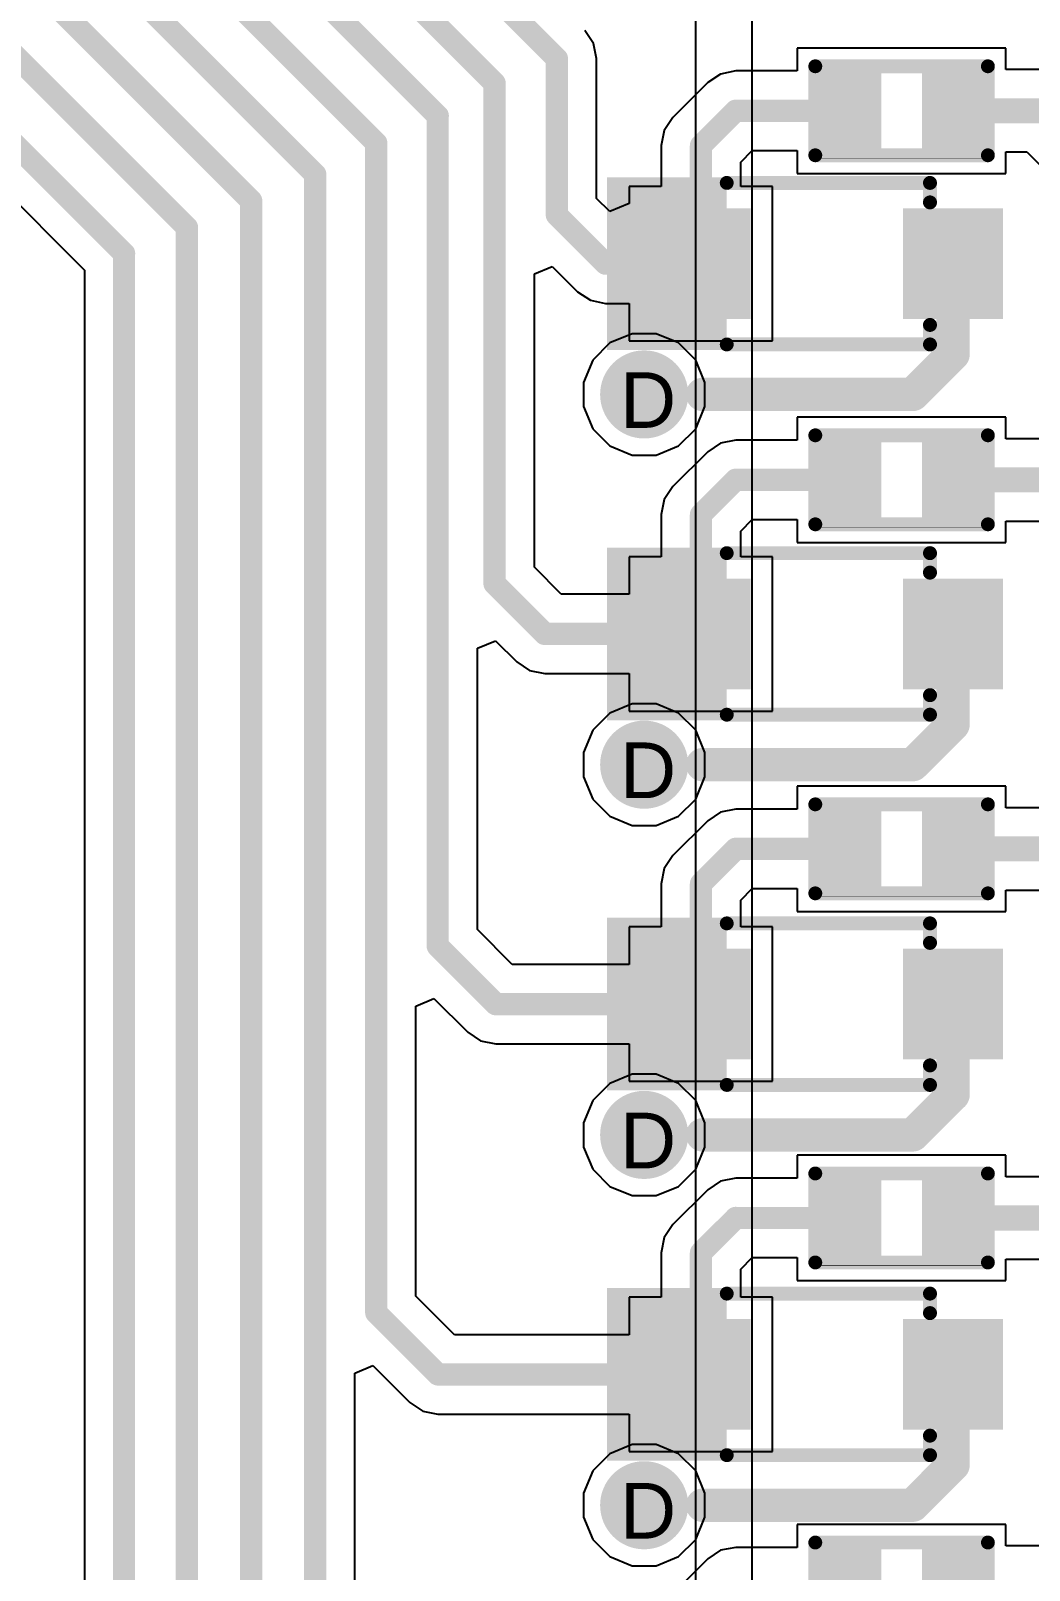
# Model space of a CAD drawing. Header units: inches. Extents: x 0 to 5032, y 0 to 5323.
# Drawn here: x 183.66 to 192.77, y 34.51 to 48.56 of the extents above; entities that cross this region are included whole.
import ezdxf

# ---------------------------------------------------------------- set-up
doc = ezdxf.new("R2010")
doc.units = ezdxf.units.IN
for name, color, linetype in [('Bottom Layer', 5, 'Continuous'), ('Bottom Solder', 6, 'Continuous'), ('Drill Drawing', 1, 'Continuous'), ('Layer 1', 16, 'Continuous'), ('Layer 2', 76, 'Continuous'), ('Top Layer', 1, 'Continuous'), ('Top Overlay', 2, 'Continuous'), ('Top Paste', 8, 'Continuous'), ('Top Solder', 216, 'Continuous'), ('Via Holes', 16, 'Continuous')]:
    doc.layers.add(name, color=color, linetype=linetype)
doc.styles.add('Arial', font='', dxfattribs={"height": 0.2})
doc.styles.get('Arial').set_extended_font_data('Arial')

# ---------------------------------------------------------------- blocks, each defined once
blk = doc.blocks.new('SOD_323_329')
at = {"layer": 'Top Layer'}
for points in [[(-0.75, -0.45), (-1.55, -0.45), (-1.55, 0.45), (-0.75, 0.45)], [(1.55, -0.45), (0.75, -0.45), (0.75, 0.45), (1.55, 0.45)]]:
    blk.add_hatch(color=1, dxfattribs=at).paths.add_polyline_path(points)
at = {"layer": 'Top Overlay'}
for points in [[(-2.007, 0.482), (-0.914, 0.482), (-0.914, 0.787), (-2.007, 0.787)], [(-2.007, -0.509), (-1.575, -0.509), (-1.575, 0.507), (-2.007, 0.507)], [(-2.007, -0.788), (-0.914, -0.788), (-0.914, -0.483), (-2.007, -0.483)]]:
    blk.add_hatch(color=2, dxfattribs=at).paths.add_polyline_path(points)
at = {"layer": 'Top Paste'}
for points in [[(-0.75, -0.45), (-1.55, -0.45), (-1.55, 0.45), (-0.75, 0.45)], [(1.55, -0.45), (0.75, -0.45), (0.75, 0.45), (1.55, 0.45)]]:
    blk.add_hatch(color=8, dxfattribs=at).paths.add_polyline_path(points)
at = {"layer": 'Top Solder'}
for points in [[(-0.695, -0.505), (-1.605, -0.505), (-1.605, 0.505), (-0.695, 0.505)], [(1.605, -0.505), (0.695, -0.505), (0.695, 0.505), (1.605, 0.505)]]:
    blk.add_hatch(color=216, dxfattribs=at).paths.add_polyline_path(points)
at = {"layer": 'Top Overlay'}
for points in [[(-0.914, 0.737, 0.127, 0.127, 0), (0.94, 0.737, 0.127, 0.127, 0)], [(0.94, 0.559, 0.127, 0.127, 0), (0.94, 0.737, 0.127, 0.127, 0)], [(0.94, -0.737, 0.127, 0.127, 0), (0.94, -0.559, 0.127, 0.127, 0)], [(-0.914, -0.737, 0.127, 0.127, 0), (0.94, -0.737, 0.127, 0.127, 0)]]:
    blk.add_lwpolyline(points, format="xyseb", dxfattribs=at)
for points in [[(-0.946, 0.737, 0.0635, 0.0635, 1), (-0.883, 0.737, 0.0635, 0.0635, 1)], [(0.908, 0.737, 0.0635, 0.0635, 1), (0.972, 0.737, 0.0635, 0.0635, 1)], [(0.908, 0.737, 0.0635, 0.0635, 1), (0.972, 0.737, 0.0635, 0.0635, 1)], [(0.908, 0.559, 0.0635, 0.0635, 1), (0.972, 0.559, 0.0635, 0.0635, 1)], [(0.908, -0.559, 0.0635, 0.0635, 1), (0.972, -0.559, 0.0635, 0.0635, 1)], [(-0.946, -0.737, 0.0635, 0.0635, 1), (-0.883, -0.737, 0.0635, 0.0635, 1)], [(0.908, -0.737, 0.0635, 0.0635, 1), (0.972, -0.737, 0.0635, 0.0635, 1)], [(0.908, -0.737, 0.0635, 0.0635, 1), (0.972, -0.737, 0.0635, 0.0635, 1)]]:
    blk.add_lwpolyline(points, format="xyseb", close=True, dxfattribs=at)
blk = doc.blocks.new('SOD_323_330')
at = {"layer": 'Top Layer'}
for points in [[(-0.75, -0.45), (-1.55, -0.45), (-1.55, 0.45), (-0.75, 0.45)], [(1.55, -0.45), (0.75, -0.45), (0.75, 0.45), (1.55, 0.45)]]:
    blk.add_hatch(color=1, dxfattribs=at).paths.add_polyline_path(points)
at = {"layer": 'Top Overlay'}
for points in [[(-2.007, 0.483), (-0.914, 0.483), (-0.914, 0.788), (-2.007, 0.788)], [(-2.007, -0.507), (-1.575, -0.507), (-1.575, 0.509), (-2.007, 0.509)], [(-2.007, -0.787), (-0.914, -0.787), (-0.914, -0.482), (-2.007, -0.482)]]:
    blk.add_hatch(color=2, dxfattribs=at).paths.add_polyline_path(points)
at = {"layer": 'Top Paste'}
for points in [[(-0.75, -0.45), (-1.55, -0.45), (-1.55, 0.45), (-0.75, 0.45)], [(1.55, -0.45), (0.75, -0.45), (0.75, 0.45), (1.55, 0.45)]]:
    blk.add_hatch(color=8, dxfattribs=at).paths.add_polyline_path(points)
at = {"layer": 'Top Solder'}
for points in [[(-0.695, -0.505), (-1.605, -0.505), (-1.605, 0.505), (-0.695, 0.505)], [(1.605, -0.505), (0.695, -0.505), (0.695, 0.505), (1.605, 0.505)]]:
    blk.add_hatch(color=216, dxfattribs=at).paths.add_polyline_path(points)
at = {"layer": 'Top Overlay'}
for points in [[(-0.914, 0.737, 0.127, 0.127, 0), (0.94, 0.737, 0.127, 0.127, 0)], [(0.94, 0.559, 0.127, 0.127, 0), (0.94, 0.737, 0.127, 0.127, 0)], [(0.94, -0.737, 0.127, 0.127, 0), (0.94, -0.559, 0.127, 0.127, 0)], [(-0.914, -0.737, 0.127, 0.127, 0), (0.94, -0.737, 0.127, 0.127, 0)]]:
    blk.add_lwpolyline(points, format="xyseb", dxfattribs=at)
for points in [[(-0.946, 0.737, 0.0635, 0.0635, 1), (-0.883, 0.737, 0.0635, 0.0635, 1)], [(0.908, 0.737, 0.0635, 0.0635, 1), (0.972, 0.737, 0.0635, 0.0635, 1)], [(0.908, 0.737, 0.0635, 0.0635, 1), (0.972, 0.737, 0.0635, 0.0635, 1)], [(0.908, 0.559, 0.0635, 0.0635, 1), (0.972, 0.559, 0.0635, 0.0635, 1)], [(0.908, -0.559, 0.0635, 0.0635, 1), (0.972, -0.559, 0.0635, 0.0635, 1)], [(-0.946, -0.737, 0.0635, 0.0635, 1), (-0.883, -0.737, 0.0635, 0.0635, 1)], [(0.908, -0.737, 0.0635, 0.0635, 1), (0.972, -0.737, 0.0635, 0.0635, 1)], [(0.908, -0.737, 0.0635, 0.0635, 1), (0.972, -0.737, 0.0635, 0.0635, 1)]]:
    blk.add_lwpolyline(points, format="xyseb", close=True, dxfattribs=at)
blk = doc.blocks.new('SOD_323_331')
at = {"layer": 'Top Layer'}
for points in [[(-0.75, -0.45), (-1.55, -0.45), (-1.55, 0.45), (-0.75, 0.45)], [(1.55, -0.45), (0.75, -0.45), (0.75, 0.45), (1.55, 0.45)]]:
    blk.add_hatch(color=1, dxfattribs=at).paths.add_polyline_path(points)
at = {"layer": 'Top Overlay'}
for points in [[(-2.007, 0.482), (-0.914, 0.482), (-0.914, 0.787), (-2.007, 0.787)], [(-2.007, -0.509), (-1.575, -0.509), (-1.575, 0.507), (-2.007, 0.507)], [(-2.007, -0.788), (-0.914, -0.788), (-0.914, -0.483), (-2.007, -0.483)]]:
    blk.add_hatch(color=2, dxfattribs=at).paths.add_polyline_path(points)
at = {"layer": 'Top Paste'}
for points in [[(-0.75, -0.45), (-1.55, -0.45), (-1.55, 0.45), (-0.75, 0.45)], [(1.55, -0.45), (0.75, -0.45), (0.75, 0.45), (1.55, 0.45)]]:
    blk.add_hatch(color=8, dxfattribs=at).paths.add_polyline_path(points)
at = {"layer": 'Top Solder'}
for points in [[(-0.695, -0.505), (-1.605, -0.505), (-1.605, 0.505), (-0.695, 0.505)], [(1.605, -0.505), (0.695, -0.505), (0.695, 0.505), (1.605, 0.505)]]:
    blk.add_hatch(color=216, dxfattribs=at).paths.add_polyline_path(points)
at = {"layer": 'Top Overlay'}
for points in [[(-0.914, 0.737, 0.127, 0.127, 0), (0.94, 0.737, 0.127, 0.127, 0)], [(0.94, 0.559, 0.127, 0.127, 0), (0.94, 0.737, 0.127, 0.127, 0)], [(0.94, -0.737, 0.127, 0.127, 0), (0.94, -0.559, 0.127, 0.127, 0)], [(-0.914, -0.737, 0.127, 0.127, 0), (0.94, -0.737, 0.127, 0.127, 0)]]:
    blk.add_lwpolyline(points, format="xyseb", dxfattribs=at)
for points in [[(-0.946, 0.737, 0.0635, 0.0635, 1), (-0.883, 0.737, 0.0635, 0.0635, 1)], [(0.908, 0.737, 0.0635, 0.0635, 1), (0.972, 0.737, 0.0635, 0.0635, 1)], [(0.908, 0.737, 0.0635, 0.0635, 1), (0.972, 0.737, 0.0635, 0.0635, 1)], [(0.908, 0.559, 0.0635, 0.0635, 1), (0.972, 0.559, 0.0635, 0.0635, 1)], [(0.908, -0.559, 0.0635, 0.0635, 1), (0.972, -0.559, 0.0635, 0.0635, 1)], [(-0.946, -0.737, 0.0635, 0.0635, 1), (-0.883, -0.737, 0.0635, 0.0635, 1)], [(0.908, -0.737, 0.0635, 0.0635, 1), (0.972, -0.737, 0.0635, 0.0635, 1)], [(0.908, -0.737, 0.0635, 0.0635, 1), (0.972, -0.737, 0.0635, 0.0635, 1)]]:
    blk.add_lwpolyline(points, format="xyseb", close=True, dxfattribs=at)
blk = doc.blocks.new('SOD_323_332')
at = {"layer": 'Top Layer'}
for points in [[(-0.75, -0.45), (-1.55, -0.45), (-1.55, 0.45), (-0.75, 0.45)], [(1.55, -0.45), (0.75, -0.45), (0.75, 0.45), (1.55, 0.45)]]:
    blk.add_hatch(color=1, dxfattribs=at).paths.add_polyline_path(points)
at = {"layer": 'Top Overlay'}
for points in [[(-2.007, 0.482), (-0.914, 0.482), (-0.914, 0.787), (-2.007, 0.787)], [(-2.007, -0.509), (-1.575, -0.509), (-1.575, 0.507), (-2.007, 0.507)], [(-2.007, -0.788), (-0.914, -0.788), (-0.914, -0.483), (-2.007, -0.483)]]:
    blk.add_hatch(color=2, dxfattribs=at).paths.add_polyline_path(points)
at = {"layer": 'Top Paste'}
for points in [[(-0.75, -0.45), (-1.55, -0.45), (-1.55, 0.45), (-0.75, 0.45)], [(1.55, -0.45), (0.75, -0.45), (0.75, 0.45), (1.55, 0.45)]]:
    blk.add_hatch(color=8, dxfattribs=at).paths.add_polyline_path(points)
at = {"layer": 'Top Solder'}
for points in [[(-0.695, -0.505), (-1.605, -0.505), (-1.605, 0.505), (-0.695, 0.505)], [(1.605, -0.505), (0.695, -0.505), (0.695, 0.505), (1.605, 0.505)]]:
    blk.add_hatch(color=216, dxfattribs=at).paths.add_polyline_path(points)
at = {"layer": 'Top Overlay'}
for points in [[(-0.914, 0.737, 0.127, 0.127, 0), (0.94, 0.737, 0.127, 0.127, 0)], [(0.94, 0.559, 0.127, 0.127, 0), (0.94, 0.737, 0.127, 0.127, 0)], [(0.94, -0.737, 0.127, 0.127, 0), (0.94, -0.559, 0.127, 0.127, 0)], [(-0.914, -0.737, 0.127, 0.127, 0), (0.94, -0.737, 0.127, 0.127, 0)]]:
    blk.add_lwpolyline(points, format="xyseb", dxfattribs=at)
for points in [[(-0.946, 0.737, 0.0635, 0.0635, 1), (-0.883, 0.737, 0.0635, 0.0635, 1)], [(0.908, 0.737, 0.0635, 0.0635, 1), (0.972, 0.737, 0.0635, 0.0635, 1)], [(0.908, 0.737, 0.0635, 0.0635, 1), (0.972, 0.737, 0.0635, 0.0635, 1)], [(0.908, 0.559, 0.0635, 0.0635, 1), (0.972, 0.559, 0.0635, 0.0635, 1)], [(0.908, -0.559, 0.0635, 0.0635, 1), (0.972, -0.559, 0.0635, 0.0635, 1)], [(-0.946, -0.737, 0.0635, 0.0635, 1), (-0.883, -0.737, 0.0635, 0.0635, 1)], [(0.908, -0.737, 0.0635, 0.0635, 1), (0.972, -0.737, 0.0635, 0.0635, 1)], [(0.908, -0.737, 0.0635, 0.0635, 1), (0.972, -0.737, 0.0635, 0.0635, 1)]]:
    blk.add_lwpolyline(points, format="xyseb", close=True, dxfattribs=at)
blk = doc.blocks.new('R___0402_334')
at = {"layer": 'Top Layer'}
for points in [[(-0.699, -0.318), (-0.699, 0.318), (-0.241, 0.318), (-0.241, -0.318)], [(0.241, -0.318), (0.241, 0.318), (0.699, 0.318), (0.699, -0.318)]]:
    blk.add_hatch(color=1, dxfattribs=at).paths.add_polyline_path(points)
at = {"layer": 'Top Paste'}
for points in [[(-0.699, -0.318), (-0.699, 0.318), (-0.241, 0.318), (-0.241, -0.318)], [(0.241, -0.318), (0.241, 0.318), (0.699, 0.318), (0.699, -0.318)]]:
    blk.add_hatch(color=8, dxfattribs=at).paths.add_polyline_path(points)
at = {"layer": 'Top Solder'}
for points in [[(-0.754, -0.373), (-0.754, 0.373), (-0.186, 0.373), (-0.186, -0.373)], [(0.186, -0.373), (0.186, 0.373), (0.754, 0.373), (0.754, -0.373)]]:
    blk.add_hatch(color=216, dxfattribs=at).paths.add_polyline_path(points)
at = {"layer": 'Top Overlay'}
for points in [[(-0.787, -0.406, 0.127, 0.127, 0), (-0.787, 0.406, 0.127, 0.127, 0)], [(-0.787, 0.406, 0.127, 0.127, 0), (0.787, 0.406, 0.127, 0.127, 0)], [(0.787, -0.406, 0.127, 0.127, 0), (0.787, 0.406, 0.127, 0.127, 0)], [(-0.787, -0.406, 0.127, 0.127, 0), (0.787, -0.406, 0.127, 0.127, 0)], [(-0.813, -0.432, 0.00323, 0.00323, 0), (0.813, -0.432, 0.00323, 0.00323, 0)]]:
    blk.add_lwpolyline(points, format="xyseb", dxfattribs=at)
for points in [[(-0.819, 0.406, 0.0635, 0.0635, 1), (-0.756, 0.406, 0.0635, 0.0635, 1)], [(-0.819, 0.406, 0.0635, 0.0635, 1), (-0.756, 0.406, 0.0635, 0.0635, 1)], [(0.756, 0.406, 0.0635, 0.0635, 1), (0.819, 0.406, 0.0635, 0.0635, 1)], [(0.756, 0.406, 0.0635, 0.0635, 1), (0.819, 0.406, 0.0635, 0.0635, 1)], [(-0.819, -0.406, 0.0635, 0.0635, 1), (-0.756, -0.406, 0.0635, 0.0635, 1)], [(-0.819, -0.406, 0.0635, 0.0635, 1), (-0.756, -0.406, 0.0635, 0.0635, 1)], [(0.756, -0.406, 0.0635, 0.0635, 1), (0.819, -0.406, 0.0635, 0.0635, 1)], [(0.756, -0.406, 0.0635, 0.0635, 1), (0.819, -0.406, 0.0635, 0.0635, 1)], [(-0.814, -0.432, 0.00161, 0.00161, 1), (-0.812, -0.432, 0.00161, 0.00161, 1)], [(0.812, -0.432, 0.00161, 0.00161, 1), (0.814, -0.432, 0.00161, 0.00161, 1)]]:
    blk.add_lwpolyline(points, format="xyseb", close=True, dxfattribs=at)
blk = doc.blocks.new('R___0402_335')
at = {"layer": 'Top Layer'}
for points in [[(-0.699, -0.318), (-0.699, 0.318), (-0.241, 0.318), (-0.241, -0.318)], [(0.241, -0.318), (0.241, 0.318), (0.699, 0.318), (0.699, -0.318)]]:
    blk.add_hatch(color=1, dxfattribs=at).paths.add_polyline_path(points)
at = {"layer": 'Top Paste'}
for points in [[(-0.699, -0.318), (-0.699, 0.318), (-0.241, 0.318), (-0.241, -0.318)], [(0.241, -0.318), (0.241, 0.318), (0.699, 0.318), (0.699, -0.318)]]:
    blk.add_hatch(color=8, dxfattribs=at).paths.add_polyline_path(points)
at = {"layer": 'Top Solder'}
for points in [[(-0.754, -0.373), (-0.754, 0.373), (-0.186, 0.373), (-0.186, -0.373)], [(0.186, -0.373), (0.186, 0.373), (0.754, 0.373), (0.754, -0.373)]]:
    blk.add_hatch(color=216, dxfattribs=at).paths.add_polyline_path(points)
at = {"layer": 'Top Overlay'}
for points in [[(-0.787, -0.406, 0.127, 0.127, 0), (-0.787, 0.406, 0.127, 0.127, 0)], [(-0.787, 0.406, 0.127, 0.127, 0), (0.787, 0.406, 0.127, 0.127, 0)], [(0.787, -0.406, 0.127, 0.127, 0), (0.787, 0.406, 0.127, 0.127, 0)], [(-0.787, -0.406, 0.127, 0.127, 0), (0.787, -0.406, 0.127, 0.127, 0)], [(-0.813, -0.432, 0.00323, 0.00323, 0), (0.813, -0.432, 0.00323, 0.00323, 0)]]:
    blk.add_lwpolyline(points, format="xyseb", dxfattribs=at)
for points in [[(-0.819, 0.406, 0.0635, 0.0635, 1), (-0.756, 0.406, 0.0635, 0.0635, 1)], [(-0.819, 0.406, 0.0635, 0.0635, 1), (-0.756, 0.406, 0.0635, 0.0635, 1)], [(0.756, 0.406, 0.0635, 0.0635, 1), (0.819, 0.406, 0.0635, 0.0635, 1)], [(0.756, 0.406, 0.0635, 0.0635, 1), (0.819, 0.406, 0.0635, 0.0635, 1)], [(-0.819, -0.406, 0.0635, 0.0635, 1), (-0.756, -0.406, 0.0635, 0.0635, 1)], [(-0.819, -0.406, 0.0635, 0.0635, 1), (-0.756, -0.406, 0.0635, 0.0635, 1)], [(0.756, -0.406, 0.0635, 0.0635, 1), (0.819, -0.406, 0.0635, 0.0635, 1)], [(0.756, -0.406, 0.0635, 0.0635, 1), (0.819, -0.406, 0.0635, 0.0635, 1)], [(-0.814, -0.432, 0.00161, 0.00161, 1), (-0.812, -0.432, 0.00161, 0.00161, 1)], [(0.812, -0.432, 0.00161, 0.00161, 1), (0.814, -0.432, 0.00161, 0.00161, 1)]]:
    blk.add_lwpolyline(points, format="xyseb", close=True, dxfattribs=at)
blk = doc.blocks.new('R___0402_336')
at = {"layer": 'Top Layer'}
for points in [[(-0.699, -0.318), (-0.699, 0.318), (-0.241, 0.318), (-0.241, -0.318)], [(0.241, -0.318), (0.241, 0.318), (0.699, 0.318), (0.699, -0.318)]]:
    blk.add_hatch(color=1, dxfattribs=at).paths.add_polyline_path(points)
at = {"layer": 'Top Paste'}
for points in [[(-0.699, -0.318), (-0.699, 0.318), (-0.241, 0.318), (-0.241, -0.318)], [(0.241, -0.318), (0.241, 0.318), (0.699, 0.318), (0.699, -0.318)]]:
    blk.add_hatch(color=8, dxfattribs=at).paths.add_polyline_path(points)
at = {"layer": 'Top Solder'}
for points in [[(-0.754, -0.373), (-0.754, 0.373), (-0.186, 0.373), (-0.186, -0.373)], [(0.186, -0.373), (0.186, 0.373), (0.754, 0.373), (0.754, -0.373)]]:
    blk.add_hatch(color=216, dxfattribs=at).paths.add_polyline_path(points)
at = {"layer": 'Top Overlay'}
for points in [[(-0.787, -0.406, 0.127, 0.127, 0), (-0.787, 0.406, 0.127, 0.127, 0)], [(-0.787, 0.406, 0.127, 0.127, 0), (0.787, 0.406, 0.127, 0.127, 0)], [(0.787, -0.406, 0.127, 0.127, 0), (0.787, 0.406, 0.127, 0.127, 0)], [(-0.787, -0.406, 0.127, 0.127, 0), (0.787, -0.406, 0.127, 0.127, 0)], [(-0.813, -0.432, 0.00323, 0.00323, 0), (0.813, -0.432, 0.00323, 0.00323, 0)]]:
    blk.add_lwpolyline(points, format="xyseb", dxfattribs=at)
for points in [[(-0.819, 0.406, 0.0635, 0.0635, 1), (-0.756, 0.406, 0.0635, 0.0635, 1)], [(-0.819, 0.406, 0.0635, 0.0635, 1), (-0.756, 0.406, 0.0635, 0.0635, 1)], [(0.756, 0.406, 0.0635, 0.0635, 1), (0.819, 0.406, 0.0635, 0.0635, 1)], [(0.756, 0.406, 0.0635, 0.0635, 1), (0.819, 0.406, 0.0635, 0.0635, 1)], [(-0.819, -0.406, 0.0635, 0.0635, 1), (-0.756, -0.406, 0.0635, 0.0635, 1)], [(-0.819, -0.406, 0.0635, 0.0635, 1), (-0.756, -0.406, 0.0635, 0.0635, 1)], [(0.756, -0.406, 0.0635, 0.0635, 1), (0.819, -0.406, 0.0635, 0.0635, 1)], [(0.756, -0.406, 0.0635, 0.0635, 1), (0.819, -0.406, 0.0635, 0.0635, 1)], [(-0.814, -0.432, 0.00161, 0.00161, 1), (-0.812, -0.432, 0.00161, 0.00161, 1)], [(0.812, -0.432, 0.00161, 0.00161, 1), (0.814, -0.432, 0.00161, 0.00161, 1)]]:
    blk.add_lwpolyline(points, format="xyseb", close=True, dxfattribs=at)
blk = doc.blocks.new('R___0402_337')
at = {"layer": 'Top Layer'}
for points in [[(-0.699, -0.318), (-0.699, 0.318), (-0.241, 0.318), (-0.241, -0.318)], [(0.241, -0.318), (0.241, 0.318), (0.699, 0.318), (0.699, -0.318)]]:
    blk.add_hatch(color=1, dxfattribs=at).paths.add_polyline_path(points)
at = {"layer": 'Top Paste'}
for points in [[(-0.699, -0.318), (-0.699, 0.318), (-0.241, 0.318), (-0.241, -0.318)], [(0.241, -0.318), (0.241, 0.318), (0.699, 0.318), (0.699, -0.318)]]:
    blk.add_hatch(color=8, dxfattribs=at).paths.add_polyline_path(points)
at = {"layer": 'Top Solder'}
for points in [[(-0.754, -0.373), (-0.754, 0.373), (-0.186, 0.373), (-0.186, -0.373)], [(0.186, -0.373), (0.186, 0.373), (0.754, 0.373), (0.754, -0.373)]]:
    blk.add_hatch(color=216, dxfattribs=at).paths.add_polyline_path(points)
at = {"layer": 'Top Overlay'}
for points in [[(-0.787, -0.406, 0.127, 0.127, 0), (-0.787, 0.406, 0.127, 0.127, 0)], [(-0.787, 0.406, 0.127, 0.127, 0), (0.787, 0.406, 0.127, 0.127, 0)], [(0.787, -0.406, 0.127, 0.127, 0), (0.787, 0.406, 0.127, 0.127, 0)], [(-0.787, -0.406, 0.127, 0.127, 0), (0.787, -0.406, 0.127, 0.127, 0)], [(-0.813, -0.432, 0.00323, 0.00323, 0), (0.813, -0.432, 0.00323, 0.00323, 0)]]:
    blk.add_lwpolyline(points, format="xyseb", dxfattribs=at)
for points in [[(-0.819, 0.406, 0.0635, 0.0635, 1), (-0.756, 0.406, 0.0635, 0.0635, 1)], [(-0.819, 0.406, 0.0635, 0.0635, 1), (-0.756, 0.406, 0.0635, 0.0635, 1)], [(0.756, 0.406, 0.0635, 0.0635, 1), (0.819, 0.406, 0.0635, 0.0635, 1)], [(0.756, 0.406, 0.0635, 0.0635, 1), (0.819, 0.406, 0.0635, 0.0635, 1)], [(-0.819, -0.406, 0.0635, 0.0635, 1), (-0.756, -0.406, 0.0635, 0.0635, 1)], [(-0.819, -0.406, 0.0635, 0.0635, 1), (-0.756, -0.406, 0.0635, 0.0635, 1)], [(0.756, -0.406, 0.0635, 0.0635, 1), (0.819, -0.406, 0.0635, 0.0635, 1)], [(0.756, -0.406, 0.0635, 0.0635, 1), (0.819, -0.406, 0.0635, 0.0635, 1)], [(-0.814, -0.432, 0.00161, 0.00161, 1), (-0.812, -0.432, 0.00161, 0.00161, 1)], [(0.812, -0.432, 0.00161, 0.00161, 1), (0.814, -0.432, 0.00161, 0.00161, 1)]]:
    blk.add_lwpolyline(points, format="xyseb", close=True, dxfattribs=at)
blk = doc.blocks.new('R___0402_338')
at = {"layer": 'Top Layer'}
for points in [[(-0.699, -0.318), (-0.699, 0.318), (-0.241, 0.318), (-0.241, -0.318)], [(0.241, -0.318), (0.241, 0.318), (0.699, 0.318), (0.699, -0.318)]]:
    blk.add_hatch(color=1, dxfattribs=at).paths.add_polyline_path(points)
at = {"layer": 'Top Paste'}
for points in [[(-0.699, -0.318), (-0.699, 0.318), (-0.241, 0.318), (-0.241, -0.318)], [(0.241, -0.318), (0.241, 0.318), (0.699, 0.318), (0.699, -0.318)]]:
    blk.add_hatch(color=8, dxfattribs=at).paths.add_polyline_path(points)
at = {"layer": 'Top Solder'}
for points in [[(-0.754, -0.373), (-0.754, 0.373), (-0.186, 0.373), (-0.186, -0.373)], [(0.186, -0.373), (0.186, 0.373), (0.754, 0.373), (0.754, -0.373)]]:
    blk.add_hatch(color=216, dxfattribs=at).paths.add_polyline_path(points)
at = {"layer": 'Top Overlay'}
for points in [[(-0.787, -0.406, 0.127, 0.127, 0), (-0.787, 0.406, 0.127, 0.127, 0)], [(-0.787, 0.406, 0.127, 0.127, 0), (0.787, 0.406, 0.127, 0.127, 0)], [(0.787, -0.406, 0.127, 0.127, 0), (0.787, 0.406, 0.127, 0.127, 0)], [(-0.787, -0.406, 0.127, 0.127, 0), (0.787, -0.406, 0.127, 0.127, 0)], [(-0.813, -0.432, 0.00323, 0.00323, 0), (0.813, -0.432, 0.00323, 0.00323, 0)]]:
    blk.add_lwpolyline(points, format="xyseb", dxfattribs=at)
for points in [[(-0.819, 0.406, 0.0635, 0.0635, 1), (-0.756, 0.406, 0.0635, 0.0635, 1)], [(-0.819, 0.406, 0.0635, 0.0635, 1), (-0.756, 0.406, 0.0635, 0.0635, 1)], [(0.756, 0.406, 0.0635, 0.0635, 1), (0.819, 0.406, 0.0635, 0.0635, 1)], [(0.756, 0.406, 0.0635, 0.0635, 1), (0.819, 0.406, 0.0635, 0.0635, 1)], [(-0.819, -0.406, 0.0635, 0.0635, 1), (-0.756, -0.406, 0.0635, 0.0635, 1)], [(-0.819, -0.406, 0.0635, 0.0635, 1), (-0.756, -0.406, 0.0635, 0.0635, 1)], [(0.756, -0.406, 0.0635, 0.0635, 1), (0.819, -0.406, 0.0635, 0.0635, 1)], [(0.756, -0.406, 0.0635, 0.0635, 1), (0.819, -0.406, 0.0635, 0.0635, 1)], [(-0.814, -0.432, 0.00161, 0.00161, 1), (-0.812, -0.432, 0.00161, 0.00161, 1)], [(0.812, -0.432, 0.00161, 0.00161, 1), (0.814, -0.432, 0.00161, 0.00161, 1)]]:
    blk.add_lwpolyline(points, format="xyseb", close=True, dxfattribs=at)

msp = doc.modelspace()

# ---------------------------------------------------------------- hatches: boundary and pattern name
at = {"layer": 'Bottom Layer'}
h = msp.add_hatch(color=5, dxfattribs=at)
edge = h.paths.add_edge_path()
edge.add_arc((189.261, 45.24), 0.3, 0, 360)
h = msp.add_hatch(color=5, dxfattribs=at)
edge = h.paths.add_edge_path()
edge.add_arc((189.261, 41.862), 0.3, 0, 360)
h = msp.add_hatch(color=5, dxfattribs=at)
edge = h.paths.add_edge_path()
edge.add_arc((189.261, 38.484), 0.3, 0, 360)
h = msp.add_hatch(color=5, dxfattribs=at)
edge = h.paths.add_edge_path()
edge.add_arc((189.261, 35.105), 0.3, 0, 360)
at = {"layer": 'Bottom Solder'}
h = msp.add_hatch(color=6, dxfattribs=at)
edge = h.paths.add_edge_path()
edge.add_arc((189.261, 45.24), 0.402, 0, 360)
h = msp.add_hatch(color=6, dxfattribs=at)
edge = h.paths.add_edge_path()
edge.add_arc((189.261, 41.862), 0.402, 0, 360)
h = msp.add_hatch(color=6, dxfattribs=at)
edge = h.paths.add_edge_path()
edge.add_arc((189.261, 38.484), 0.402, 0, 360)
h = msp.add_hatch(color=6, dxfattribs=at)
edge = h.paths.add_edge_path()
edge.add_arc((189.261, 35.105), 0.402, 0, 360)
at = {"layer": 'Layer 1'}
h = msp.add_hatch(color=16, dxfattribs=at)
edge = h.paths.add_edge_path()
edge.add_arc((189.261, 45.24), 0.3, 0, 360)
h = msp.add_hatch(color=16, dxfattribs=at)
edge = h.paths.add_edge_path()
edge.add_arc((189.261, 41.862), 0.3, 0, 360)
h = msp.add_hatch(color=16, dxfattribs=at)
edge = h.paths.add_edge_path()
edge.add_arc((189.261, 38.484), 0.3, 0, 360)
h = msp.add_hatch(color=16, dxfattribs=at)
edge = h.paths.add_edge_path()
edge.add_arc((189.261, 35.105), 0.3, 0, 360)
at = {"layer": 'Layer 2'}
h = msp.add_hatch(color=76, dxfattribs=at)
edge = h.paths.add_edge_path()
edge.add_arc((189.261, 45.24), 0.3, 0, 360)
h = msp.add_hatch(color=76, dxfattribs=at)
edge = h.paths.add_edge_path()
edge.add_arc((189.261, 41.862), 0.3, 0, 360)
h = msp.add_hatch(color=76, dxfattribs=at)
edge = h.paths.add_edge_path()
edge.add_arc((189.261, 38.484), 0.3, 0, 360)
h = msp.add_hatch(color=76, dxfattribs=at)
edge = h.paths.add_edge_path()
edge.add_arc((189.261, 35.105), 0.3, 0, 360)
at = {"layer": 'Top Layer'}
h = msp.add_hatch(color=1, dxfattribs=at)
edge = h.paths.add_edge_path()
edge.add_arc((189.261, 45.24), 0.3, 0, 360)
h = msp.add_hatch(color=1, dxfattribs=at)
edge = h.paths.add_edge_path()
edge.add_arc((189.261, 41.862), 0.3, 0, 360)
h = msp.add_hatch(color=1, dxfattribs=at)
edge = h.paths.add_edge_path()
edge.add_arc((189.261, 38.484), 0.3, 0, 360)
h = msp.add_hatch(color=1, dxfattribs=at)
edge = h.paths.add_edge_path()
edge.add_arc((189.261, 35.105), 0.3, 0, 360)
at = {"layer": 'Top Solder'}
h = msp.add_hatch(color=216, dxfattribs=at)
edge = h.paths.add_edge_path()
edge.add_arc((189.261, 45.24), 0.402, 0, 360)
h = msp.add_hatch(color=216, dxfattribs=at)
edge = h.paths.add_edge_path()
edge.add_arc((189.261, 41.862), 0.402, 0, 360)
h = msp.add_hatch(color=216, dxfattribs=at)
edge = h.paths.add_edge_path()
edge.add_arc((189.261, 38.484), 0.402, 0, 360)
h = msp.add_hatch(color=216, dxfattribs=at)
edge = h.paths.add_edge_path()
edge.add_arc((189.261, 35.105), 0.402, 0, 360)
at = {"layer": 'Via Holes'}
h = msp.add_hatch(color=7, dxfattribs=at)
edge = h.paths.add_edge_path()
edge.add_arc((189.261, 45.24), 0.15, 0, 360)
h = msp.add_hatch(color=7, dxfattribs=at)
edge = h.paths.add_edge_path()
edge.add_arc((189.261, 41.862), 0.15, 0, 360)
h = msp.add_hatch(color=7, dxfattribs=at)
edge = h.paths.add_edge_path()
edge.add_arc((189.261, 38.484), 0.15, 0, 360)
h = msp.add_hatch(color=7, dxfattribs=at)
edge = h.paths.add_edge_path()
edge.add_arc((189.261, 35.105), 0.15, 0, 360)

# ---------------------------------------------------------------- linework, layer by layer
at = {"layer": 'Layer 1'}
for p, q in [((189.728, 50.575), (189.728, 12.227)), ((190.246, 11.709), (190.246, 50.575))]:
    msp.add_line(p, q, dxfattribs=at)
at = {"layer": 'Layer 2'}
for p, q in [((189.151, 45.794), (188.947, 45.71)), ((189.371, 45.794), (189.151, 45.794)), ((189.575, 45.71), (189.371, 45.794)), ((188.947, 45.71), (188.792, 45.554)), ((189.731, 45.554), (189.575, 45.71)), ((188.792, 45.554), (188.707, 45.35)), ((189.815, 45.35), (189.731, 45.554)), ((188.707, 45.35), (188.707, 45.13)), ((189.815, 45.13), (189.815, 45.35)), ((188.707, 45.13), (188.792, 44.926)), ((189.731, 44.926), (189.815, 45.13)), ((188.792, 44.926), (188.947, 44.77)), ((189.575, 44.77), (189.731, 44.926)), ((188.947, 44.77), (189.151, 44.686)), ((189.151, 44.686), (189.371, 44.686)), ((189.371, 44.686), (189.575, 44.77)), ((188.947, 42.331), (188.792, 42.176)), ((189.151, 42.416), (188.947, 42.331)), ((189.371, 42.416), (189.151, 42.416)), ((189.575, 42.331), (189.371, 42.416)), ((189.731, 42.176), (189.575, 42.331)), ((188.792, 42.176), (188.707, 41.972)), ((189.815, 41.972), (189.731, 42.176)), ((188.707, 41.972), (188.707, 41.752)), ((189.815, 41.752), (189.815, 41.972)), ((188.707, 41.752), (188.792, 41.548)), ((189.731, 41.548), (189.815, 41.752)), ((188.792, 41.548), (188.947, 41.392)), ((189.575, 41.392), (189.731, 41.548)), ((188.947, 41.392), (189.151, 41.308)), ((189.151, 41.308), (189.371, 41.308)), ((189.371, 41.308), (189.575, 41.392)), ((188.947, 38.953), (188.792, 38.797)), ((189.151, 39.038), (188.947, 38.953)), ((189.371, 39.038), (189.151, 39.038)), ((189.575, 38.953), (189.371, 39.038)), ((189.731, 38.797), (189.575, 38.953)), ((188.792, 38.797), (188.707, 38.594)), ((189.815, 38.594), (189.731, 38.797)), ((188.707, 38.594), (188.707, 38.373)), ((189.815, 38.373), (189.815, 38.594)), ((188.707, 38.373), (188.792, 38.17)), ((189.731, 38.17), (189.815, 38.373)), ((188.792, 38.17), (188.947, 38.014)), ((189.575, 38.014), (189.731, 38.17)), ((188.947, 38.014), (189.151, 37.93)), ((189.151, 37.93), (189.371, 37.93)), ((189.371, 37.93), (189.575, 38.014)), ((188.947, 35.575), (188.792, 35.419)), ((189.151, 35.659), (188.947, 35.575)), ((189.371, 35.659), (189.151, 35.659)), ((189.575, 35.575), (189.371, 35.659)), ((189.731, 35.419), (189.575, 35.575)), ((188.792, 35.419), (188.707, 35.216)), ((189.815, 35.216), (189.731, 35.419)), ((188.707, 35.216), (188.707, 34.995)), ((189.815, 34.995), (189.815, 35.216)), ((188.707, 34.995), (188.792, 34.792)), ((189.731, 34.792), (189.815, 34.995)), ((188.792, 34.792), (188.947, 34.636)), ((189.575, 34.636), (189.731, 34.792)), ((188.947, 34.636), (189.151, 34.551)), ((189.371, 34.551), (189.575, 34.636)), ((189.151, 34.551), (189.371, 34.551))]:
    msp.add_line(p, q, dxfattribs=at)
at = {"layer": 'Top Layer'}
for p, q in [((176.002, 54.526), (184.153, 46.375)), ((188.799, 48.443), (188.721, 48.561)), ((188.827, 48.304), (188.799, 48.443)), ((192.562, 48.4), (190.657, 48.4)), ((190.657, 48.4), (190.657, 48.191)), ((192.562, 48.204), (192.562, 48.4)), ((188.827, 47.029), (188.827, 48.304)), ((190.097, 48.191), (189.958, 48.163)), ((190.657, 48.191), (190.097, 48.191)), ((190.097, 48.191), (190.097, 48.191)), ((192.909, 48.204), (192.562, 48.204)), ((189.841, 48.085), (189.523, 47.767)), ((189.958, 48.163), (189.841, 48.085)), ((189.841, 48.085), (189.841, 48.085)), ((189.523, 47.767), (189.444, 47.649)), ((189.444, 47.649), (189.417, 47.511)), ((189.417, 47.511), (189.417, 47.511)), ((189.417, 47.511), (189.417, 47.137)), ((190.142, 47.36), (190.247, 47.466)), ((190.142, 47.137), (190.142, 47.36)), ((190.247, 47.466), (190.657, 47.466)), ((190.657, 47.466), (190.657, 47.257)), ((192.562, 47.257), (192.562, 47.453)), ((192.562, 47.453), (192.754, 47.453)), ((192.754, 47.453), (196.329, 43.878)), ((190.657, 47.257), (192.562, 47.257)), ((189.417, 47.137), (189.125, 47.137)), ((189.125, 47.137), (189.125, 46.982)), ((190.433, 47.137), (190.142, 47.137)), ((190.433, 45.729), (190.433, 47.137)), ((188.948, 46.908), (188.827, 47.029)), ((189.125, 46.982), (188.948, 46.908)), ((184.153, 46.375), (184.153, 23.365)), ((188.259, 46.339), (188.423, 46.407)), ((188.423, 46.407), (188.653, 46.177)), ((188.259, 43.664), (188.259, 46.339)), ((188.653, 46.177), (188.653, 46.177)), ((188.653, 46.177), (188.771, 46.099)), ((188.771, 46.099), (188.909, 46.071)), ((188.909, 46.071), (189.125, 46.071)), ((189.125, 46.071), (189.125, 45.729)), ((189.125, 45.729), (190.433, 45.729)), ((192.562, 45.032), (190.657, 45.032)), ((190.657, 45.032), (190.657, 44.823)), ((192.562, 44.836), (192.562, 45.032)), ((190.097, 44.823), (189.958, 44.796)), ((190.657, 44.823), (190.097, 44.823)), ((190.097, 44.823), (190.097, 44.823)), ((194.929, 44.836), (192.562, 44.836)), ((189.841, 44.717), (189.523, 44.4)), ((189.958, 44.796), (189.841, 44.717)), ((189.841, 44.717), (189.841, 44.717)), ((189.523, 44.4), (189.444, 44.282)), ((189.444, 44.282), (189.417, 44.143)), ((189.417, 44.143), (189.417, 44.143)), ((189.417, 44.143), (189.417, 43.759)), ((190.142, 43.993), (190.247, 44.098)), ((190.142, 43.759), (190.142, 43.993)), ((190.247, 44.098), (190.657, 44.098)), ((190.657, 44.098), (190.657, 43.889)), ((192.562, 43.889), (192.562, 44.085)), ((192.562, 44.085), (194.773, 44.085)), ((190.657, 43.889), (192.562, 43.889)), ((189.417, 43.759), (189.125, 43.759)), ((189.125, 43.759), (189.125, 43.418)), ((190.433, 43.759), (190.142, 43.759)), ((190.433, 42.351), (190.433, 43.759)), ((188.505, 43.418), (188.259, 43.664)), ((189.125, 43.418), (188.505, 43.418)), ((187.74, 42.925), (187.904, 42.993)), ((187.904, 42.993), (188.098, 42.799)), ((187.74, 40.357), (187.74, 42.925)), ((188.098, 42.799), (188.216, 42.72)), ((188.216, 42.72), (188.355, 42.693)), ((188.355, 42.693), (188.355, 42.693)), ((188.355, 42.693), (189.125, 42.693)), ((189.125, 42.693), (189.125, 42.351)), ((189.125, 42.351), (190.433, 42.351)), ((192.562, 41.665), (190.657, 41.665)), ((190.657, 41.665), (190.657, 41.456)), ((192.562, 41.469), (192.562, 41.665)), ((190.097, 41.456), (189.958, 41.428)), ((190.657, 41.456), (190.097, 41.456)), ((190.097, 41.456), (190.097, 41.456)), ((195.986, 41.469), (192.562, 41.469)), ((189.841, 41.35), (189.523, 41.032)), ((189.958, 41.428), (189.841, 41.35)), ((189.841, 41.35), (189.841, 41.35)), ((189.523, 41.032), (189.444, 40.915)), ((189.444, 40.915), (189.417, 40.776)), ((189.417, 40.776), (189.417, 40.776)), ((189.417, 40.776), (189.417, 40.381)), ((190.142, 40.626), (190.247, 40.731)), ((190.142, 40.381), (190.142, 40.626)), ((190.247, 40.731), (190.657, 40.731)), ((190.657, 40.731), (190.657, 40.522)), ((192.562, 40.522), (192.562, 40.718)), ((192.562, 40.718), (195.831, 40.718)), ((190.657, 40.522), (192.562, 40.522)), ((188.057, 40.04), (187.74, 40.357)), ((189.417, 40.381), (189.125, 40.381)), ((189.125, 40.381), (189.125, 40.04)), ((190.433, 40.381), (190.142, 40.381)), ((190.433, 38.973), (190.433, 40.381)), ((189.125, 40.04), (188.057, 40.04)), ((187.179, 39.66), (187.343, 39.728)), ((187.179, 37.012), (187.179, 39.66)), ((187.343, 39.728), (187.651, 39.421)), ((187.651, 39.421), (187.651, 39.421)), ((187.651, 39.421), (187.768, 39.342)), ((187.768, 39.342), (187.907, 39.315)), ((187.907, 39.315), (189.125, 39.315)), ((189.125, 39.315), (189.125, 38.973)), ((189.125, 38.973), (190.433, 38.973)), ((192.562, 38.298), (190.657, 38.298)), ((190.657, 38.298), (190.657, 38.089)), ((192.562, 38.102), (192.562, 38.298)), ((190.097, 38.089), (189.958, 38.061)), ((190.657, 38.089), (190.097, 38.089)), ((190.097, 38.089), (190.097, 38.089)), ((196.814, 38.102), (192.562, 38.102)), ((189.841, 37.983), (189.523, 37.665)), ((189.958, 38.061), (189.841, 37.983)), ((189.841, 37.983), (189.841, 37.983)), ((189.523, 37.665), (189.444, 37.547)), ((189.444, 37.547), (189.417, 37.409)), ((189.417, 37.409), (189.417, 37.409)), ((189.417, 37.409), (189.417, 37.003)), ((190.142, 37.259), (190.247, 37.364)), ((190.247, 37.364), (190.657, 37.364)), ((190.657, 37.364), (190.657, 37.155)), ((190.142, 37.003), (190.142, 37.259)), ((192.562, 37.155), (192.562, 37.351)), ((192.562, 37.351), (196.658, 37.351)), ((190.657, 37.155), (192.562, 37.155)), ((187.529, 36.661), (187.179, 37.012)), ((189.417, 37.003), (189.125, 37.003)), ((189.125, 37.003), (189.125, 36.661)), ((190.433, 37.003), (190.142, 37.003)), ((190.433, 35.595), (190.433, 37.003)), ((189.125, 36.661), (187.529, 36.661)), ((186.622, 36.311), (186.786, 36.379)), ((186.786, 36.379), (187.123, 36.043)), ((186.622, 33.569), (186.622, 36.311)), ((187.123, 36.043), (187.123, 36.043)), ((187.123, 36.043), (187.24, 35.964)), ((187.24, 35.964), (187.379, 35.936)), ((187.379, 35.936), (189.125, 35.936)), ((189.125, 35.936), (189.125, 35.595)), ((189.125, 35.595), (190.433, 35.595)), ((192.562, 34.93), (190.657, 34.93)), ((190.657, 34.93), (190.657, 34.721)), ((192.562, 34.734), (192.562, 34.93)), ((189.958, 34.694), (189.841, 34.615)), ((190.097, 34.721), (189.958, 34.694)), ((190.657, 34.721), (190.097, 34.721)), ((190.097, 34.721), (190.097, 34.721)), ((197.353, 34.734), (192.562, 34.734)), ((189.841, 34.615), (189.523, 34.298)), ((189.841, 34.615), (189.841, 34.615))]:
    msp.add_line(p, q, dxfattribs=at)
for points in [[(178.177, 58.592, 0.203, 0.203, 0), (188.464, 48.304, 0.203, 0.203, 0)], [(177.993, 57.982, 0.203, 0.203, 0), (187.896, 48.079, 0.203, 0.203, 0)], [(177.718, 57.442, 0.203, 0.203, 0), (187.377, 47.782, 0.203, 0.203, 0)], [(177.383, 56.967, 0.203, 0.203, 0), (186.816, 47.533, 0.203, 0.203, 0)], [(177.057, 56.45, 0.203, 0.203, 0), (186.259, 47.248, 0.203, 0.203, 0)], [(176.76, 55.921, 0.203, 0.203, 0), (185.675, 47.006, 0.203, 0.203, 0)], [(176.437, 55.416, 0.203, 0.203, 0), (185.089, 46.763, 0.203, 0.203, 0)], [(176.152, 54.889, 0.203, 0.203, 0), (184.515, 46.526, 0.203, 0.203, 0)], [(188.464, 46.878, 0.203, 0.203, 0), (188.464, 48.304, 0.203, 0.203, 0)], [(187.896, 43.514, 0.203, 0.203, 0), (187.896, 48.079, 0.203, 0.203, 0)], [(189.779, 47.511, 0.203, 0.203, 0), (190.097, 47.828, 0.203, 0.203, 0)], [(190.097, 47.828, 0.203, 0.203, 0), (191.14, 47.828, 0.203, 0.203, 0)], [(192.079, 47.828, 0.229, 0.229, 0), (192.909, 47.828, 0.229, 0.229, 0)], [(187.377, 40.207, 0.203, 0.203, 0), (187.377, 47.782, 0.203, 0.203, 0)], [(186.816, 36.862, 0.203, 0.203, 0), (186.816, 47.533, 0.203, 0.203, 0)], [(189.779, 46.433, 0.203, 0.203, 0), (189.779, 47.511, 0.203, 0.203, 0)], [(186.259, 33.419, 0.203, 0.203, 0), (186.259, 47.248, 0.203, 0.203, 0)], [(185.675, 30.027, 0.203, 0.203, 0), (185.675, 47.006, 0.203, 0.203, 0)], [(188.464, 46.878, 0.203, 0.203, 0), (188.909, 46.433, 0.203, 0.203, 0)], [(185.089, 26.745, 0.203, 0.203, 0), (185.089, 46.763, 0.203, 0.203, 0)], [(184.515, 23.365, 0.203, 0.203, 0), (184.515, 46.526, 0.203, 0.203, 0)], [(188.909, 46.433, 0.203, 0.203, 0), (189.779, 46.433, 0.203, 0.203, 0)], [(192.079, 45.607, 0.305, 0.305, 0), (192.079, 46.433, 0.305, 0.305, 0)], [(191.712, 45.24, 0.305, 0.305, 0), (192.079, 45.607, 0.305, 0.305, 0)], [(189.795, 45.24, 0.305, 0.305, 0), (191.712, 45.24, 0.305, 0.305, 0)], [(189.779, 44.143, 0.203, 0.203, 0), (190.097, 44.461, 0.203, 0.203, 0)], [(190.097, 44.461, 0.203, 0.203, 0), (191.14, 44.461, 0.203, 0.203, 0)], [(192.079, 44.461, 0.229, 0.229, 0), (194.929, 44.461, 0.229, 0.229, 0)], [(189.779, 43.055, 0.203, 0.203, 0), (189.779, 44.143, 0.203, 0.203, 0)], [(187.896, 43.514, 0.203, 0.203, 0), (188.355, 43.055, 0.203, 0.203, 0)], [(188.355, 43.055, 0.203, 0.203, 0), (189.779, 43.055, 0.203, 0.203, 0)], [(192.079, 42.229, 0.305, 0.305, 0), (192.079, 43.055, 0.305, 0.305, 0)], [(191.712, 41.862, 0.305, 0.305, 0), (192.079, 42.229, 0.305, 0.305, 0)], [(189.795, 41.862, 0.305, 0.305, 0), (191.712, 41.862, 0.305, 0.305, 0)], [(189.779, 40.776, 0.203, 0.203, 0), (190.097, 41.094, 0.203, 0.203, 0)], [(190.097, 41.094, 0.203, 0.203, 0), (191.14, 41.094, 0.203, 0.203, 0)], [(192.079, 41.094, 0.229, 0.229, 0), (195.986, 41.094, 0.229, 0.229, 0)], [(189.779, 39.677, 0.203, 0.203, 0), (189.779, 40.776, 0.203, 0.203, 0)], [(187.377, 40.207, 0.203, 0.203, 0), (187.907, 39.677, 0.203, 0.203, 0)], [(187.907, 39.677, 0.203, 0.203, 0), (189.779, 39.677, 0.203, 0.203, 0)], [(192.079, 38.851, 0.305, 0.305, 0), (192.079, 39.677, 0.305, 0.305, 0)], [(191.712, 38.484, 0.305, 0.305, 0), (192.079, 38.851, 0.305, 0.305, 0)], [(189.795, 38.484, 0.305, 0.305, 0), (191.712, 38.484, 0.305, 0.305, 0)], [(189.779, 37.409, 0.203, 0.203, 0), (190.097, 37.726, 0.203, 0.203, 0)], [(190.097, 37.726, 0.203, 0.203, 0), (191.14, 37.726, 0.203, 0.203, 0)], [(192.079, 37.726, 0.229, 0.229, 0), (196.814, 37.726, 0.229, 0.229, 0)], [(189.779, 36.299, 0.203, 0.203, 0), (189.779, 37.409, 0.203, 0.203, 0)], [(186.816, 36.862, 0.203, 0.203, 0), (187.379, 36.299, 0.203, 0.203, 0)], [(187.379, 36.299, 0.203, 0.203, 0), (189.779, 36.299, 0.203, 0.203, 0)], [(192.079, 35.473, 0.305, 0.305, 0), (192.079, 36.299, 0.305, 0.305, 0)], [(191.712, 35.105, 0.305, 0.305, 0), (192.079, 35.473, 0.305, 0.305, 0)], [(189.795, 35.105, 0.305, 0.305, 0), (191.712, 35.105, 0.305, 0.305, 0)]]:
    msp.add_lwpolyline(points, format="xyseb", dxfattribs=at)
for points in [[(188.414, 48.304, 0.102, 0.102, 1), (188.515, 48.304, 0.102, 0.102, 1)], [(188.414, 48.304, 0.102, 0.102, 1), (188.515, 48.304, 0.102, 0.102, 1)], [(187.845, 48.079, 0.102, 0.102, 1), (187.947, 48.079, 0.102, 0.102, 1)], [(187.845, 48.079, 0.102, 0.102, 1), (187.947, 48.079, 0.102, 0.102, 1)], [(190.046, 47.828, 0.102, 0.102, 1), (190.148, 47.828, 0.102, 0.102, 1)], [(190.046, 47.828, 0.102, 0.102, 1), (190.148, 47.828, 0.102, 0.102, 1)], [(191.089, 47.828, 0.102, 0.102, 1), (191.19, 47.828, 0.102, 0.102, 1)], [(192.022, 47.828, 0.114, 0.114, 1), (192.137, 47.828, 0.114, 0.114, 1)], [(187.327, 47.782, 0.102, 0.102, 1), (187.428, 47.782, 0.102, 0.102, 1)], [(187.327, 47.782, 0.102, 0.102, 1), (187.428, 47.782, 0.102, 0.102, 1)], [(186.766, 47.533, 0.102, 0.102, 1), (186.867, 47.533, 0.102, 0.102, 1)], [(186.766, 47.533, 0.102, 0.102, 1), (186.867, 47.533, 0.102, 0.102, 1)], [(189.729, 47.511, 0.102, 0.102, 1), (189.83, 47.511, 0.102, 0.102, 1)], [(189.729, 47.511, 0.102, 0.102, 1), (189.83, 47.511, 0.102, 0.102, 1)], [(186.209, 47.248, 0.102, 0.102, 1), (186.31, 47.248, 0.102, 0.102, 1)], [(186.209, 47.248, 0.102, 0.102, 1), (186.31, 47.248, 0.102, 0.102, 1)], [(185.624, 47.006, 0.102, 0.102, 1), (185.726, 47.006, 0.102, 0.102, 1)], [(185.624, 47.006, 0.102, 0.102, 1), (185.726, 47.006, 0.102, 0.102, 1)], [(188.414, 46.878, 0.102, 0.102, 1), (188.515, 46.878, 0.102, 0.102, 1)], [(188.414, 46.878, 0.102, 0.102, 1), (188.515, 46.878, 0.102, 0.102, 1)], [(185.038, 46.763, 0.102, 0.102, 1), (185.14, 46.763, 0.102, 0.102, 1)], [(185.038, 46.763, 0.102, 0.102, 1), (185.14, 46.763, 0.102, 0.102, 1)], [(184.465, 46.526, 0.102, 0.102, 1), (184.566, 46.526, 0.102, 0.102, 1)], [(184.465, 46.526, 0.102, 0.102, 1), (184.566, 46.526, 0.102, 0.102, 1)], [(188.859, 46.433, 0.102, 0.102, 1), (188.96, 46.433, 0.102, 0.102, 1)], [(188.859, 46.433, 0.102, 0.102, 1), (188.96, 46.433, 0.102, 0.102, 1)], [(189.729, 46.433, 0.102, 0.102, 1), (189.83, 46.433, 0.102, 0.102, 1)], [(189.729, 46.433, 0.102, 0.102, 1), (189.83, 46.433, 0.102, 0.102, 1)], [(192.003, 46.433, 0.152, 0.152, 1), (192.156, 46.433, 0.152, 0.152, 1)], [(192.003, 45.607, 0.152, 0.152, 1), (192.156, 45.607, 0.152, 0.152, 1)], [(192.003, 45.607, 0.152, 0.152, 1), (192.156, 45.607, 0.152, 0.152, 1)], [(189.718, 45.24, 0.152, 0.152, 1), (189.871, 45.24, 0.152, 0.152, 1)], [(191.636, 45.24, 0.152, 0.152, 1), (191.788, 45.24, 0.152, 0.152, 1)], [(191.636, 45.24, 0.152, 0.152, 1), (191.788, 45.24, 0.152, 0.152, 1)], [(190.046, 44.461, 0.102, 0.102, 1), (190.148, 44.461, 0.102, 0.102, 1)], [(190.046, 44.461, 0.102, 0.102, 1), (190.148, 44.461, 0.102, 0.102, 1)], [(191.089, 44.461, 0.102, 0.102, 1), (191.19, 44.461, 0.102, 0.102, 1)], [(192.022, 44.461, 0.114, 0.114, 1), (192.137, 44.461, 0.114, 0.114, 1)], [(189.729, 44.143, 0.102, 0.102, 1), (189.83, 44.143, 0.102, 0.102, 1)], [(189.729, 44.143, 0.102, 0.102, 1), (189.83, 44.143, 0.102, 0.102, 1)], [(187.845, 43.514, 0.102, 0.102, 1), (187.947, 43.514, 0.102, 0.102, 1)], [(187.845, 43.514, 0.102, 0.102, 1), (187.947, 43.514, 0.102, 0.102, 1)], [(188.304, 43.055, 0.102, 0.102, 1), (188.406, 43.055, 0.102, 0.102, 1)], [(188.304, 43.055, 0.102, 0.102, 1), (188.406, 43.055, 0.102, 0.102, 1)], [(189.729, 43.055, 0.102, 0.102, 1), (189.83, 43.055, 0.102, 0.102, 1)], [(189.729, 43.055, 0.102, 0.102, 1), (189.83, 43.055, 0.102, 0.102, 1)], [(192.003, 43.055, 0.152, 0.152, 1), (192.156, 43.055, 0.152, 0.152, 1)], [(192.003, 42.229, 0.152, 0.152, 1), (192.156, 42.229, 0.152, 0.152, 1)], [(192.003, 42.229, 0.152, 0.152, 1), (192.156, 42.229, 0.152, 0.152, 1)], [(189.718, 41.862, 0.152, 0.152, 1), (189.871, 41.862, 0.152, 0.152, 1)], [(191.636, 41.862, 0.152, 0.152, 1), (191.788, 41.862, 0.152, 0.152, 1)], [(191.636, 41.862, 0.152, 0.152, 1), (191.788, 41.862, 0.152, 0.152, 1)], [(190.046, 41.094, 0.102, 0.102, 1), (190.148, 41.094, 0.102, 0.102, 1)], [(190.046, 41.094, 0.102, 0.102, 1), (190.148, 41.094, 0.102, 0.102, 1)], [(191.089, 41.094, 0.102, 0.102, 1), (191.19, 41.094, 0.102, 0.102, 1)], [(192.022, 41.094, 0.114, 0.114, 1), (192.137, 41.094, 0.114, 0.114, 1)], [(189.729, 40.776, 0.102, 0.102, 1), (189.83, 40.776, 0.102, 0.102, 1)], [(189.729, 40.776, 0.102, 0.102, 1), (189.83, 40.776, 0.102, 0.102, 1)], [(187.327, 40.207, 0.102, 0.102, 1), (187.428, 40.207, 0.102, 0.102, 1)], [(187.327, 40.207, 0.102, 0.102, 1), (187.428, 40.207, 0.102, 0.102, 1)], [(187.856, 39.677, 0.102, 0.102, 1), (187.958, 39.677, 0.102, 0.102, 1)], [(187.856, 39.677, 0.102, 0.102, 1), (187.958, 39.677, 0.102, 0.102, 1)], [(189.729, 39.677, 0.102, 0.102, 1), (189.83, 39.677, 0.102, 0.102, 1)], [(189.729, 39.677, 0.102, 0.102, 1), (189.83, 39.677, 0.102, 0.102, 1)], [(192.003, 39.677, 0.152, 0.152, 1), (192.156, 39.677, 0.152, 0.152, 1)], [(192.003, 38.851, 0.152, 0.152, 1), (192.156, 38.851, 0.152, 0.152, 1)], [(192.003, 38.851, 0.152, 0.152, 1), (192.156, 38.851, 0.152, 0.152, 1)], [(189.718, 38.484, 0.152, 0.152, 1), (189.871, 38.484, 0.152, 0.152, 1)], [(191.636, 38.484, 0.152, 0.152, 1), (191.788, 38.484, 0.152, 0.152, 1)], [(191.636, 38.484, 0.152, 0.152, 1), (191.788, 38.484, 0.152, 0.152, 1)], [(190.046, 37.726, 0.102, 0.102, 1), (190.148, 37.726, 0.102, 0.102, 1)], [(190.046, 37.726, 0.102, 0.102, 1), (190.148, 37.726, 0.102, 0.102, 1)], [(191.089, 37.726, 0.102, 0.102, 1), (191.19, 37.726, 0.102, 0.102, 1)], [(192.022, 37.726, 0.114, 0.114, 1), (192.137, 37.726, 0.114, 0.114, 1)], [(189.729, 37.409, 0.102, 0.102, 1), (189.83, 37.409, 0.102, 0.102, 1)], [(189.729, 37.409, 0.102, 0.102, 1), (189.83, 37.409, 0.102, 0.102, 1)], [(186.766, 36.862, 0.102, 0.102, 1), (186.867, 36.862, 0.102, 0.102, 1)], [(186.766, 36.862, 0.102, 0.102, 1), (186.867, 36.862, 0.102, 0.102, 1)], [(187.328, 36.299, 0.102, 0.102, 1), (187.43, 36.299, 0.102, 0.102, 1)], [(187.328, 36.299, 0.102, 0.102, 1), (187.43, 36.299, 0.102, 0.102, 1)], [(189.729, 36.299, 0.102, 0.102, 1), (189.83, 36.299, 0.102, 0.102, 1)], [(189.729, 36.299, 0.102, 0.102, 1), (189.83, 36.299, 0.102, 0.102, 1)], [(192.003, 36.299, 0.152, 0.152, 1), (192.156, 36.299, 0.152, 0.152, 1)], [(192.003, 35.473, 0.152, 0.152, 1), (192.156, 35.473, 0.152, 0.152, 1)], [(192.003, 35.473, 0.152, 0.152, 1), (192.156, 35.473, 0.152, 0.152, 1)], [(189.718, 35.105, 0.152, 0.152, 1), (189.871, 35.105, 0.152, 0.152, 1)], [(191.636, 35.105, 0.152, 0.152, 1), (191.788, 35.105, 0.152, 0.152, 1)], [(191.636, 35.105, 0.152, 0.152, 1), (191.788, 35.105, 0.152, 0.152, 1)]]:
    msp.add_lwpolyline(points, format="xyseb", close=True, dxfattribs=at)

# ---------------------------------------------------------------- block references
for name, p in [('R___0402_334', (191.61, 47.828)), ('SOD_323_332', (190.929, 46.433)), ('R___0402_335', (191.61, 44.461)), ('SOD_323_331', (190.929, 43.055)), ('R___0402_336', (191.61, 41.094)), ('SOD_323_330', (190.929, 39.677)), ('R___0402_337', (191.61, 37.726)), ('SOD_323_329', (190.929, 36.299)), ('R___0402_338', (191.61, 34.359))]:
    msp.add_blockref(name, p)

# ---------------------------------------------------------------- texts
at = {"layer": 'Drill Drawing', "style": 'Arial'}
for p in [(189.041, 44.935), (189.041, 41.557), (189.041, 38.179), (189.041, 34.801)]:
    msp.add_text('D', height=0.508, dxfattribs=at).set_placement(p)

doc.saveas('drawing.dxf')
